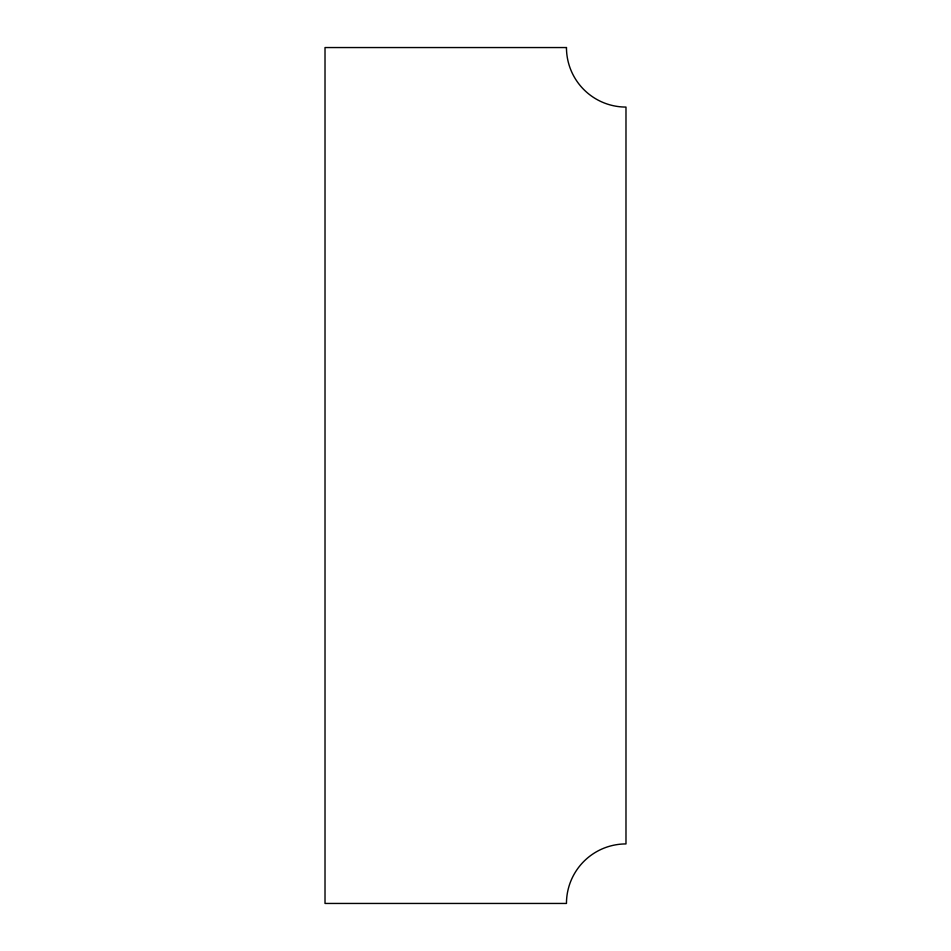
<?xml version="1.0" encoding="UTF-8"?>
<svg xmlns="http://www.w3.org/2000/svg" width="951" height="951" viewBox="0 0 951 951"><rect width="100%" height="100%" fill="white"/><g stroke="black" fill="none" stroke-linecap="round" stroke-linejoin="round"><path stroke-width="1.43" d="M566.463 47.55L325.016 47.55L325.016 903.45L566.463 903.45A59.521 59.521 0 0 1 625.984 843.929L625.984 107.071A59.521 59.521 0 0 1 566.463 47.55"/></g></svg>
